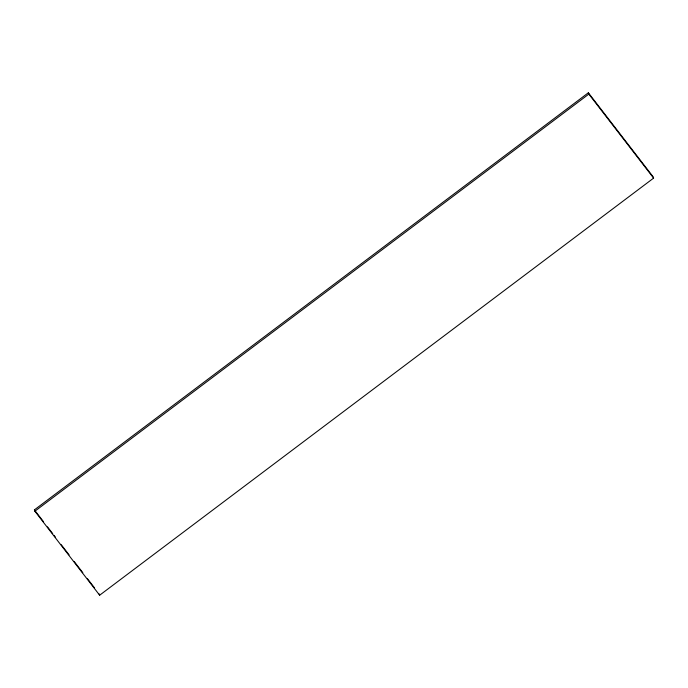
<?xml version="1.0" encoding="UTF-8"?>
<svg xmlns="http://www.w3.org/2000/svg" width="688" height="688" viewBox="0 0 688 688"><rect width="100%" height="100%" fill="white"/><g stroke="black" fill="none" stroke-linecap="round" stroke-linejoin="round"><path stroke-width="1.03" d="M34.4 509.877L588.36 92.777L653.127 176.79L653.6 178.123L99.64 595.223L34.873 511.21L34.4 509.877L43.559 521.762M34.873 511.21L588.833 94.101L588.36 92.777M588.833 94.101L653.6 178.123M47.481 526.853L52.718 533.639M54.025 535.341L55.332 537.036M61.223 544.672L69.075 554.855M74.304 561.649L82.809 572.683M87.393 578.617L94.583 587.956M99.167 593.899L99.64 595.223"/></g></svg>
